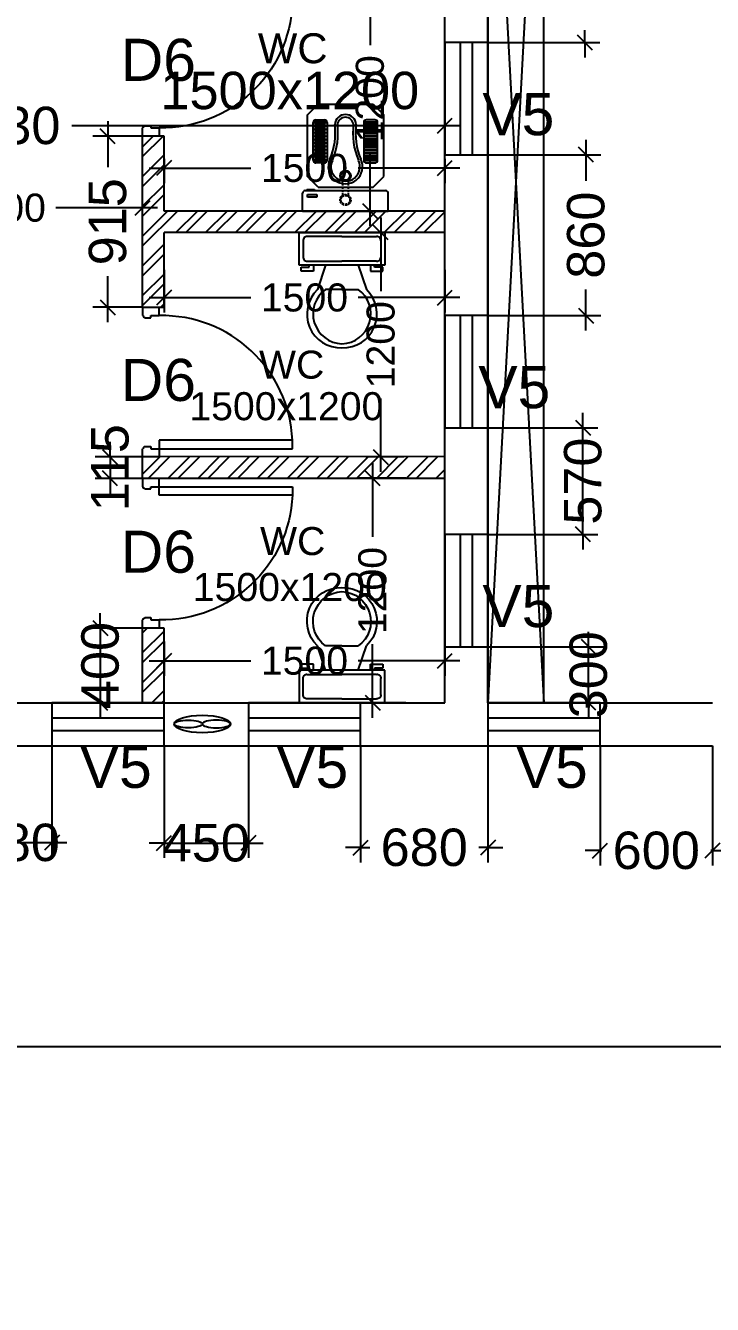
# Model space of a CAD drawing. Extents: x 7620542 to 7843793, y -6476226 to -6093835.
# Drawn here: x 7757019 to 7760689, y -6375462 to -6368625 of the extents above; entities that cross this region are included whole.
import ezdxf
from ezdxf.enums import TextEntityAlignment as Align

# ---------------------------------------------------------------- set-up
doc = ezdxf.new("R2010")
doc.units = 0
doc.header["$LTSCALE"] = 600
doc.header["$MEASUREMENT"] = 0
doc.header["$PDMODE"] = 35
doc.linetypes.add('HIDDEN', pattern=[0.375, 0.25, -0.125])
doc.layers.get('0').update_dxf_attribs({"linetype": 'CONTINUOUS'})
doc.layers.get('Defpoints').update_dxf_attribs({"linetype": 'CONTINUOUS'})
for name, color, linetype in [('DIM-TEXT', 8, 'CONTINUOUS'), ('DOOR', 32, 'CONTINUOUS'), ('Duct', 8, 'CONTINUOUS'), ('Exaust', 8, 'CONTINUOUS'), ('joinery', 7, 'CONTINUOUS'), ('Room Dim', 1, 'CONTINUOUS'), ('T Wall', 8, 'CONTINUOUS'), ('TEXT', 6, 'CONTINUOUS'), ('toi-fix', 46, 'CONTINUOUS'), ('Toi. Wall Hat', 3, 'CONTINUOUS'), ('Walls', 7, 'CONTINUOUS'), ('WIN', 151, 'CONTINUOUS'), ('Working Dim', 5, 'CONTINUOUS')]:
    doc.layers.add(name, color=color, linetype=linetype)
doc.styles.add('ari', font='arial.ttf')
doc.styles.add('ARIAL', font='arial.ttf')
doc.styles.add('RT', font='romant.shx')
doc.dimstyles.new('int. dim', dxfattribs={"dimtxt": 450, "dimasz": 80, "dimexe": 80, "dimexo": 0, "dimgap": 70, "dimtad": 0, "dimdec": 0, "dimzin": 12, "dimdsep": 46, "dimtxsty": 'ari', "dimblk": 'OBLIQUE', "dimcen": 2, "dimdle": 80, "dimclrd": 256, "dimclre": 256, "dimclrt": 6, "dimadec": 0, "dimazin": 0, "dimtfac": 1, "dimtdec": 0, "dimtix": 1, "dimtmove": 2, "dimatfit": 3, "dimfxl": 1, "dimtolj": 1, "dimtzin": 0, "dimlwd": -1, "dimlwe": -1, "dimarcsym": 0})
doc.dimstyles.new('TEXT', dxfattribs={"dimscale": 0, "dimtxt": 600, "dimasz": 300, "dimexe": 300, "dimexo": 30, "dimgap": 50, "dimtad": 0, "dimdec": 0, "dimzin": 0, "dimdsep": 46, "dimtxsty": 'RT', "dimblk": 'OBLIQUE', "dimcen": 0.09, "dimdle": 300, "dimclrd": 256, "dimclre": 256, "dimclrt": 170, "dimadec": 0, "dimazin": 0, "dimtfac": 1, "dimtdec": 0, "dimtofl": 0, "dimtmove": 2, "dimatfit": 3, "dimfxl": 1, "dimfrac": 2, "dimtolj": 1, "dimtzin": 0, "dimlwd": -1, "dimlwe": -1, "dimarcsym": 0})

# ---------------------------------------------------------------- blocks, each defined once
blk = doc.blocks.new('1000')
at = {"layer": 'DOOR'}
for p, q in [((0, -100), (0, 0)), ((0, 0), (49.7, 0)), ((49.7, 0), (49.7, -2.2)), ((63.2, -49.5), (49.7, -49.5)), ((49.7, -49.5), (49.7, -100)), ((63.2, -13.5), (61, -13.5)), ((63.2, -13.5), (63.2, -49.5)), ((836.8, -13.5), (836.8, -49.5)), ((836.8, -13.5), (839, -13.5)), ((836.8, -49.5), (850.3, -49.5)), ((850.3, 0), (850.3, -2.2)), ((900, 0), (850.3, 0)), ((850.3, -49.5), (850.3, -100)), ((900, -100), (900, 0)), ((49.7, -100), (0, -100)), ((49.7, -100), (49.7, -900.6)), ((100.2, -100), (49.7, -100)), ((100.2, -900.6), (100.2, -100)), ((850.3, -100), (900, -100)), ((49.7, -900.6), (100.2, -900.6))]:
    blk.add_line(p, q, dxfattribs=at)
for centre, major_axis, start_param, end_param in [((49.7, -13.5), (-7.95, 7.95), 3.926991, 5.497787), ((850.3, -13.5), (7.95, 7.95), 0.785398, 2.356194)]:
    blk.add_ellipse(centre, major_axis=major_axis, ratio=1, start_param=start_param, end_param=end_param, dxfattribs=at)
at = {"layer": 'DOOR', "color": 145}
blk.add_ellipse((64.3, -115.3), major_axis=(-519.7, 589.8), ratio=1, start_param=2.464943, end_param=4.009476, dxfattribs=at)
blk = doc.blocks.new('A$C70ED7303')
at = {"layer": 'toi-fix', "color": 8}
for p, q in [((0, 0), (229, 0)), ((229, 0), (229, -174.4)), ((-229, 0), (0, 0)), ((-229, -174.4), (-229, 0)), ((-207.2, -43.6), (-207.2, -130.8)), ((0, -21.8), (-185.4, -21.8)), ((0, -21.8), (185.4, -21.8)), ((207.2, -43.6), (207.2, -130.8)), ((229, -174.4), (-229, -174.4)), ((-218.1, -207.2), (-218.1, -185.4)), ((-218.1, -185.4), (-174.4, -185.4)), ((-185.4, -152.6), (0, -152.6)), ((-174.4, -185.4), (-174.4, -174.4)), ((-152.6, -174.4), (-152.6, -207.2)), ((-87.2, -174.4), (-130.8, -305.3)), ((185.4, -152.6), (0, -152.6)), ((87.2, -174.4), (130.8, -305.3)), ((152.6, -174.4), (152.6, -207.2)), ((174.4, -185.4), (174.4, -174.4)), ((218.1, -185.4), (174.4, -185.4)), ((218.1, -207.2), (218.1, -185.4)), ((-152.6, -207.2), (-218.1, -207.2)), ((152.6, -207.2), (218.1, -207.2)), ((0, -305.3), (-87.2, -305.3)), ((0, -305.3), (87.2, -305.3))]:
    blk.add_line(p, q, dxfattribs=at)
for centre, major_axis, start_param, end_param in [((-188.1, -40.9), (13.6, -13.6), 2.214297, 4.068888), ((188.1, -40.9), (13.6, -13.6), 0.643501, 2.498091), ((-188.1, -133.6), (-13.6, -13.6), 5.35589, 7.21048), ((188.1, -133.6), (-13.6, -13.6), 0.643501, 2.498091), ((-6.6, -436.2), (-127.6, -127.6), 4.686239, 7.105146), ((4.7, -435.5), (-112.7, -112.7), 4.541602, 7.039318), ((6.6, -436.2), (55.8, -171.6), -0.351019, 2.067888), ((-4.7, -435.5), (-112.7, -112.7), 0.814663, 3.31238)]:
    blk.add_ellipse(centre, major_axis=major_axis, ratio=1, start_param=start_param, end_param=end_param, dxfattribs=at)
blk = doc.blocks.new('A$C37B60793')
at = {"layer": 'toi-fix', "color": 8}
for p, q in [((0, 303.1), (127, 303.1)), ((0, -306.5), (0, 303.1)), ((146, -287.4), (146, 284.1)), ((171.2, 195), (247.4, 271.2)), ((171.2, -195.4), (171.2, 195)), ((247.4, 271.2), (685.9, 271.2)), ((343.3, 148.1), (343.3, 207.9)), ((358.5, 218.7), (358.5, 139.2)), ((369.5, 218.7), (358.5, 218.7)), ((362.3, 226.9), (630.5, 226.9)), ((369.5, 139.2), (369.5, 218.7)), ((382.7, 218.7), (382.7, 139.2)), ((393.7, 218.7), (382.7, 218.7)), ((393.7, 139.2), (393.7, 218.7)), ((406.9, 218.7), (406.9, 139.2)), ((417.9, 218.7), (406.9, 218.7)), ((417.9, 139.2), (417.9, 218.7)), ((431, 218.7), (431, 139.2)), ((442.1, 218.7), (431, 218.7)), ((442.1, 139.2), (442.1, 218.7)), ((455.2, 218.7), (455.2, 139.2)), ((466.3, 218.7), (455.2, 218.7)), ((466.3, 139.2), (466.3, 218.7)), ((479.4, 218.7), (479.4, 139.2)), ((490.5, 218.7), (479.4, 218.7)), ((490.5, 139.2), (490.5, 218.7)), ((503.6, 218.7), (503.6, 139.2)), ((514.6, 218.7), (503.6, 218.7)), ((514.6, 139.2), (514.6, 218.7)), ((527.8, 218.7), (527.8, 139.2)), ((538.8, 218.7), (527.8, 218.7)), ((538.8, 139.2), (538.8, 218.7)), ((552, 218.7), (552, 139.2)), ((563, 218.7), (552, 218.7)), ((563, 139.2), (563, 218.7)), ((576.2, 218.7), (576.2, 139.2)), ((587.2, 218.7), (576.2, 218.7)), ((587.2, 139.2), (587.2, 218.7)), ((600.4, 218.7), (600.4, 139.2)), ((611.4, 218.7), (600.4, 218.7)), ((611.4, 139.2), (611.4, 218.7)), ((624.5, 218.7), (624.5, 139.2)), ((635.6, 218.7), (624.5, 218.7)), ((635.6, 139.2), (635.6, 218.7)), ((649.5, 207.9), (649.5, 148.1)), ((762.1, 195), (685.9, 271.2)), ((762.1, -195.4), (762.1, 195)), ((358.5, 139.2), (369.5, 139.2)), ((630.5, 129.1), (362.3, 129.1)), ((382.7, 139.2), (393.7, 139.2)), ((406.9, 139.2), (417.9, 139.2)), ((431, 139.2), (442.1, 139.2)), ((455.2, 139.2), (466.3, 139.2)), ((479.4, 139.2), (490.5, 139.2)), ((503.6, 139.2), (514.6, 139.2)), ((527.8, 139.2), (538.8, 139.2)), ((552, 139.2), (563, 139.2)), ((576.2, 139.2), (587.2, 139.2)), ((600.4, 139.2), (611.4, 139.2)), ((624.5, 139.2), (635.6, 139.2)), ((343.3, -151.5), (343.3, -211.2)), ((358.5, -222), (358.5, -142.6)), ((358.5, -142.6), (369.5, -142.6)), ((630.5, -132.4), (362.3, -132.4)), ((369.5, -142.6), (369.5, -222)), ((382.7, -222), (382.7, -142.6)), ((382.7, -142.6), (393.7, -142.6)), ((393.7, -142.6), (393.7, -222)), ((406.9, -222), (406.9, -142.6)), ((406.9, -142.6), (417.9, -142.6)), ((417.9, -142.6), (417.9, -222)), ((431, -222), (431, -142.6)), ((431, -142.6), (442.1, -142.6)), ((442.1, -142.6), (442.1, -222)), ((455.2, -222), (455.2, -142.6)), ((455.2, -142.6), (466.3, -142.6)), ((466.3, -142.6), (466.3, -222)), ((479.4, -222), (479.4, -142.6)), ((479.4, -142.6), (490.5, -142.6)), ((490.5, -142.6), (490.5, -222)), ((503.6, -222), (503.6, -142.6)), ((503.6, -142.6), (514.6, -142.6)), ((514.6, -142.6), (514.6, -222)), ((527.8, -222), (527.8, -142.6)), ((527.8, -142.6), (538.8, -142.6)), ((538.8, -142.6), (538.8, -222)), ((552, -222), (552, -142.6)), ((552, -142.6), (563, -142.6)), ((563, -142.6), (563, -222)), ((576.2, -222), (576.2, -142.6)), ((576.2, -142.6), (587.2, -142.6)), ((587.2, -142.6), (587.2, -222)), ((600.4, -222), (600.4, -142.6)), ((600.4, -142.6), (611.4, -142.6)), ((611.4, -142.6), (611.4, -222)), ((624.5, -222), (624.5, -142.6)), ((624.5, -142.6), (635.6, -142.6)), ((635.6, -142.6), (635.6, -222)), ((649.5, -211.2), (649.5, -151.5)), ((117.8, -205), (100.3, -205)), ((100.3, -205), (100.3, -270.7)), ((100.3, -270.7), (117.8, -270.7)), ((117.8, -270.7), (117.8, -205)), ((153.7, -221.4), (147.5, -221.4)), ((147.5, -221.4), (147.5, -276.8)), ((153.7, -276.8), (153.7, -221.4)), ((171.2, -195.4), (247.4, -271.6)), ((247.4, -271.6), (685.9, -271.6)), ((369.5, -222), (358.5, -222)), ((362.3, -230.3), (630.5, -230.3)), ((393.7, -222), (382.7, -222)), ((417.9, -222), (406.9, -222)), ((442.1, -222), (431, -222)), ((466.3, -222), (455.2, -222)), ((490.5, -222), (479.4, -222)), ((514.6, -222), (503.6, -222)), ((538.8, -222), (527.8, -222)), ((563, -222), (552, -222)), ((587.2, -222), (576.2, -222)), ((611.4, -222), (600.4, -222)), ((635.6, -222), (624.5, -222)), ((685.9, -271.6), (762.1, -195.4)), ((0, -306.5), (127, -306.5)), ((147.5, -276.8), (153.7, -276.8))]:
    blk.add_line(p, q, dxfattribs=at)
at = {"layer": 'toi-fix', "color": 8, "linetype": 'HIDDEN', "ltscale": 0.1}
for p, q in [((219.3, 19), (111.7, 19)), ((219.3, -22.3), (111.7, -22.3))]:
    blk.add_line(p, q, dxfattribs=at)
at = {"layer": 'toi-fix', "color": 8, "extrusion": (0, 0, -1)}
for centre, major_axis, start_param, end_param in [((127, 284.1), (-13.5, -13.5), 2.356194, 3.926991), ((362.3, 207.9), (13.5, -13.5), 2.356194, 3.926991), ((630.5, 207.9), (-13.5, -13.5), 2.356194, 3.926991), ((316.3, -1.7), (0, -122.2), -0.449608, 3.591264), ((316.3, -1.7), (0, -103.2), -0.449671, 3.591202), ((362.3, 148.1), (-13.5, -13.5), -0.785398, 0.785398), ((554, 536.4), (-11.6, -466), -0.160496, 0.3824), ((630.5, 148.1), (-13.5, -13.5), 3.926991, 5.497787), ((251.3, -1.7), (-26.9, -26.9), 0.785398, 7.068583), ((251.3, -1.7), (-22.5, -22.5), 0.785398, 7.068583), ((554, 536.4), (-29.4, -484.3), -0.19615, 0.346746), ((611.1, -1.7), (40.6, -40.6), 4.005105, 6.990469), ((611.1, -1.7), (-54, -54), 2.434309, 5.419673), ((554, -539.7), (29.4, -484.3), 2.794864, 3.33776), ((554, -539.7), (11.6, -466), 2.7592, 3.302095), ((362.3, -151.5), (13.5, -13.5), 2.356194, 3.926991), ((630.5, -151.5), (13.5, -13.5), 3.926991, 5.497787), ((362.3, -211.2), (-13.5, -13.5), -0.785398, 0.785398), ((630.5, -211.2), (13.5, -13.5), 5.497787, 7.068583), ((127, -287.4), (13.5, -13.5), 5.497787, 7.068583)]:
    blk.add_ellipse(centre, major_axis=major_axis, ratio=1, start_param=start_param, end_param=end_param, dxfattribs=at)
at = {"layer": 'toi-fix', "color": 8, "linetype": 'HIDDEN', "ltscale": 0.1, "extrusion": (0, 0, -1)}
for major_axis, start_param, end_param in [((26.9, -26.9), 2.356194490188911, 8.639379797368496), ((22.5, -22.5), 2.356194490188169, 8.639379797367756)]:
    blk.add_ellipse((79.7, -1.7), major_axis=major_axis, ratio=1, start_param=start_param, end_param=end_param, dxfattribs=at)
blk = doc.blocks.new('A$C153C7E87')
at = {"layer": 'Exaust', "color": 10, "extrusion": (0, 0, -1)}
for centre, major_axis, ratio in [((0, 0), (150.2, 0.1), 0.312125), ((-75.1, 0), (75.1, 0), 0.271389)]:
    blk.add_ellipse(centre, major_axis=major_axis, ratio=ratio, start_param=3.141593, end_param=9.424778, dxfattribs=at)
at = {"layer": 'Exaust', "color": 10}
blk.add_ellipse((75.1, 0), major_axis=(75.1, 0), ratio=0.271389, dxfattribs=at)
blk = doc.blocks.new('_Oblique')
at = {"color": 0, "linetype": 'ByBlock', "lineweight": -2}
blk.add_line((-0.5, -0.5), (0.5, 0.5), dxfattribs=at)
blk = doc.blocks.new('*D593')
at = {"layer": 'Defpoints', "color": 0, "transparency": 16777216}
for p in [(7757759, -6369337.2, -0.7), (7759259, -6369337.2, 5.1), (7759259, -6369386.7)]:
    blk.add_point(p, dxfattribs=at)
at = {"layer": 'Working Dim', "transparency": 16777216}
for p, q in [((7757679, -6369386.7), (7758222.4, -6369386.7)), ((7757759, -6369337.2), (7757759, -6369466.7)), ((7759339, -6369386.7), (7758795.7, -6369386.7)), ((7759259, -6369337.2), (7759259, -6369466.7))]:
    blk.add_line(p, q, dxfattribs=at)
at = {"layer": 'Working Dim', "transparency": 16777216, "xscale": 80, "yscale": 80, "zscale": 80, "rotation": 180}
blk.add_blockref('_Oblique', (7757759, -6369386.7), dxfattribs=at)
at = {"layer": 'Working Dim', "transparency": 16777216, "xscale": 80, "yscale": 80, "zscale": 80}
blk.add_blockref('_Oblique', (7759259, -6369386.7), dxfattribs=at)
at = {"layer": 'Working Dim', "color": 6, "transparency": 16777216, "insert": (7758509, -6369386.7), "char_height": 150, "attachment_point": 5, "style": 'ari'}
blk.add_mtext('\\A1;1500', dxfattribs=at)
blk = doc.blocks.new('*D594')
at = {"layer": 'Defpoints', "color": 0, "transparency": 16777216}
for p in [(7758859.2, -6368416.2), (7759046.3, -6368416.2, -0.7), (7759046.3, -6369616.2, -0.7)]:
    blk.add_point(p, dxfattribs=at)
at = {"layer": 'Working Dim', "transparency": 16777216}
for p, q in [((7758859.2, -6368336.2), (7758859.2, -6368729.6)), ((7759046.3, -6368416.2), (7758779.2, -6368416.2)), ((7758859.2, -6369696.2), (7758859.2, -6369302.9)), ((7759046.3, -6369616.2), (7758779.2, -6369616.2))]:
    blk.add_line(p, q, dxfattribs=at)
at = {"layer": 'Working Dim', "transparency": 16777216, "xscale": 80, "yscale": 80, "zscale": 80}
for p, rotation in [((7758859.2, -6368416.2), 90), ((7758859.2, -6369616.2), 270)]:
    blk.add_blockref('_Oblique', p, dxfattribs=dict(at, rotation=rotation))
at = {"layer": 'Working Dim', "color": 6, "transparency": 16777216, "insert": (7758859.2, -6369016.2), "char_height": 150, "attachment_point": 5, "rotation": 90, "style": 'ari'}
blk.add_mtext('\\A1;1200', dxfattribs=at)
blk = doc.blocks.new('*D595')
at = {"layer": 'Defpoints', "color": 0, "transparency": 16777216}
for p in [(7759040.3, -6369731.2, -0.7), (7758916.7, -6370931.2), (7759040.3, -6370931.2, -0.7)]:
    blk.add_point(p, dxfattribs=at)
at = {"layer": 'Working Dim', "transparency": 16777216}
for p, q in [((7758916.7, -6369651.2), (7758916.7, -6370044.6)), ((7759040.3, -6369731.2), (7758836.7, -6369731.2)), ((7758916.7, -6371011.2), (7758916.7, -6370617.9)), ((7759040.3, -6370931.2), (7758836.7, -6370931.2))]:
    blk.add_line(p, q, dxfattribs=at)
at = {"layer": 'Working Dim', "transparency": 16777216, "xscale": 80, "yscale": 80, "zscale": 80}
for p, rotation in [((7758916.7, -6369731.2), 90), ((7758916.7, -6370931.2), 270)]:
    blk.add_blockref('_Oblique', p, dxfattribs=dict(at, rotation=rotation))
at = {"layer": 'Working Dim', "color": 6, "transparency": 16777216, "insert": (7758916.7, -6370331.2), "char_height": 150, "attachment_point": 5, "rotation": 90, "style": 'ari'}
blk.add_mtext('\\A1;1200', dxfattribs=at)
blk = doc.blocks.new('*D596')
at = {"layer": 'Defpoints', "color": 0, "transparency": 16777216}
for p in [(7757759, -6369931.2, -0.7), (7759259, -6369931.2, 5.1), (7759259, -6370079.4)]:
    blk.add_point(p, dxfattribs=at)
at = {"layer": 'Working Dim', "transparency": 16777216}
for p, q in [((7757759, -6369931.2), (7757759, -6370159.4)), ((7759259, -6369931.2), (7759259, -6370159.4)), ((7757679, -6370079.4), (7758222.4, -6370079.4)), ((7759339, -6370079.4), (7758795.7, -6370079.4))]:
    blk.add_line(p, q, dxfattribs=at)
at = {"layer": 'Working Dim', "transparency": 16777216, "xscale": 80, "yscale": 80, "zscale": 80, "rotation": 180}
blk.add_blockref('_Oblique', (7757759, -6370079.4), dxfattribs=at)
at = {"layer": 'Working Dim', "transparency": 16777216, "xscale": 80, "yscale": 80, "zscale": 80}
blk.add_blockref('_Oblique', (7759259, -6370079.4), dxfattribs=at)
at = {"layer": 'Working Dim', "color": 6, "transparency": 16777216, "insert": (7758509, -6370079.4), "char_height": 150, "attachment_point": 5, "style": 'ari'}
blk.add_mtext('\\A1;1500', dxfattribs=at)
blk = doc.blocks.new('*D597')
at = {"layer": 'Defpoints', "color": 0, "transparency": 16777216}
for p in [(7758872.6, -6371045.2), (7759050, -6371045.2, -0.7), (7759050, -6372245.7, 5.1)]:
    blk.add_point(p, dxfattribs=at)
at = {"layer": 'Working Dim', "transparency": 16777216}
for p, q in [((7758872.6, -6370965.2), (7758872.6, -6371358.8)), ((7759050, -6371045.2), (7758792.6, -6371045.2)), ((7758872.6, -6372325.7), (7758872.6, -6371932.1)), ((7759050, -6372245.7), (7758792.6, -6372245.7))]:
    blk.add_line(p, q, dxfattribs=at)
at = {"layer": 'Working Dim', "transparency": 16777216, "xscale": 80, "yscale": 80, "zscale": 80}
for p, rotation in [((7758872.6, -6371045.2), 90), ((7758872.6, -6372245.7), 270)]:
    blk.add_blockref('_Oblique', p, dxfattribs=dict(at, rotation=rotation))
at = {"layer": 'Working Dim', "color": 6, "transparency": 16777216, "insert": (7758872.6, -6371645.5), "char_height": 150, "attachment_point": 5, "rotation": 90, "style": 'ari'}
blk.add_mtext('\\A1;1200', dxfattribs=at)
blk = doc.blocks.new('*D598')
at = {"layer": 'Defpoints', "color": 0, "transparency": 16777216}
for p in [(7757759, -6371917.4, -0.7), (7759259, -6371945.6, 2.8), (7759259, -6372021.3)]:
    blk.add_point(p, dxfattribs=at)
at = {"layer": 'Working Dim', "transparency": 16777216}
for p, q in [((7757759, -6371917.4), (7757759, -6372101.3)), ((7759259, -6371945.6), (7759259, -6372101.3)), ((7757679, -6372021.3), (7758222.4, -6372021.3)), ((7759339, -6372021.3), (7758795.7, -6372021.3))]:
    blk.add_line(p, q, dxfattribs=at)
at = {"layer": 'Working Dim', "transparency": 16777216, "xscale": 80, "yscale": 80, "zscale": 80, "rotation": 180}
blk.add_blockref('_Oblique', (7757759, -6372021.3), dxfattribs=at)
at = {"layer": 'Working Dim', "transparency": 16777216, "xscale": 80, "yscale": 80, "zscale": 80}
blk.add_blockref('_Oblique', (7759259, -6372021.3), dxfattribs=at)
at = {"layer": 'Working Dim', "color": 6, "transparency": 16777216, "insert": (7758509, -6372021.3), "char_height": 150, "attachment_point": 5, "style": 'ari'}
blk.add_mtext('\\A1;1500', dxfattribs=at)
blk = doc.blocks.new('*D607')
at = {"layer": 'Defpoints', "color": 0, "transparency": 16777216}
for p in [(7757644, -6369599.2), (7756143.9, -6369673.7, -0.7), (7757644, -6369673.7, -0.7)]:
    blk.add_point(p, dxfattribs=at)
at = {"layer": 'Working Dim', "transparency": 16777216}
for p, q in [((7756143.9, -6369673.7), (7756143.9, -6369519.2)), ((7757644, -6369673.7), (7757644, -6369519.2)), ((7756063.9, -6369599.2), (7756607.3, -6369599.2)), ((7757724, -6369599.2), (7757180.6, -6369599.2))]:
    blk.add_line(p, q, dxfattribs=at)
at = {"layer": 'Working Dim', "transparency": 16777216, "xscale": 80, "yscale": 80, "zscale": 80, "rotation": 180}
blk.add_blockref('_Oblique', (7756143.9, -6369599.2), dxfattribs=at)
at = {"layer": 'Working Dim', "transparency": 16777216, "xscale": 80, "yscale": 80, "zscale": 80}
blk.add_blockref('_Oblique', (7757644, -6369599.2), dxfattribs=at)
at = {"layer": 'Working Dim', "color": 6, "transparency": 16777216, "insert": (7756893.9, -6369599.2), "char_height": 150, "attachment_point": 5, "style": 'ari'}
blk.add_mtext('\\A1;1500', dxfattribs=at)
blk = doc.blocks.new('*D608')
at = {"layer": 'Defpoints', "color": 0, "transparency": 16777216}
for p in [(7759259, -6369160), (7754528.9, -6369355.4, 5.1), (7759259, -6369524.2, 5.1)]:
    blk.add_point(p, dxfattribs=at)
at = {"layer": 'Working Dim', "transparency": 16777216}
for p, q in [((7754528.9, -6369355.4), (7754528.9, -6369080)), ((7759259, -6369524.2), (7759259, -6369080)), ((7754448.9, -6369160), (7756521.6, -6369160)), ((7759339, -6369160), (7757266.3, -6369160))]:
    blk.add_line(p, q, dxfattribs=at)
at = {"layer": 'Working Dim', "transparency": 16777216, "xscale": 80, "yscale": 80, "zscale": 80, "rotation": 180}
blk.add_blockref('_Oblique', (7754528.9, -6369160), dxfattribs=at)
at = {"layer": 'Working Dim', "transparency": 16777216, "xscale": 80, "yscale": 80, "zscale": 80}
blk.add_blockref('_Oblique', (7759259, -6369160), dxfattribs=at)
at = {"layer": 'Working Dim', "color": 6, "transparency": 16777216, "insert": (7756893.9, -6369160), "char_height": 200, "attachment_point": 5, "style": 'ari'}
blk.add_mtext('\\A1;4730', dxfattribs=at)
blk = doc.blocks.new('*D340')
at = {"layer": 'Defpoints', "color": 0, "transparency": 16777216}
for p in [(7757644, -6369216.2, -0.7), (7757457.5, -6370131.2), (7757644, -6370131.2, -0.7)]:
    blk.add_point(p, dxfattribs=at)
at = {"layer": 'Working Dim', "transparency": 16777216}
for p, q in [((7757457.5, -6369136.2), (7757457.5, -6369382)), ((7757644, -6369216.2), (7757377.5, -6369216.2)), ((7757457.5, -6370211.2), (7757457.5, -6369965.4)), ((7757644, -6370131.2), (7757377.5, -6370131.2))]:
    blk.add_line(p, q, dxfattribs=at)
at = {"layer": 'Working Dim', "transparency": 16777216, "xscale": 80, "yscale": 80, "zscale": 80}
for p, rotation in [((7757457.5, -6369216.2), 90), ((7757457.5, -6370131.2), 270)]:
    blk.add_blockref('_Oblique', p, dxfattribs=dict(at, rotation=rotation))
at = {"layer": 'Working Dim', "color": 6, "transparency": 16777216, "insert": (7757457.5, -6369673.7), "char_height": 200, "attachment_point": 5, "rotation": 90, "style": 'ari'}
blk.add_mtext('\\A1;915', dxfattribs=at)
blk = doc.blocks.new('*D341')
at = {"layer": 'Defpoints', "color": 0, "transparency": 16777216}
for p in [(7757644, -6370931.2, -0.7), (7757470.4, -6371046.2), (7757644, -6371046.2, -0.7)]:
    blk.add_point(p, dxfattribs=at)
at = {"layer": 'Working Dim', "transparency": 16777216}
for p, q in [((7757470.4, -6370931.2), (7757470.4, -6370851.2)), ((7757644, -6370931.2), (7757390.4, -6370931.2)), ((7757470.4, -6370931.2), (7757470.4, -6371046.2)), ((7757644, -6371046.2), (7757390.4, -6371046.2)), ((7757470.4, -6371046.2), (7757470.4, -6371126.2))]:
    blk.add_line(p, q, dxfattribs=at)
at = {"layer": 'Working Dim', "transparency": 16777216, "xscale": 80, "yscale": 80, "zscale": 80}
for p, rotation in [((7757470.4, -6370931.2), 270), ((7757470.4, -6371046.2), 90)]:
    blk.add_blockref('_Oblique', p, dxfattribs=dict(at, rotation=rotation))
at = {"layer": 'Working Dim', "color": 6, "transparency": 16777216, "insert": (7757470.4, -6370988.7), "char_height": 200, "attachment_point": 5, "rotation": 90, "style": 'ari'}
blk.add_mtext('\\A1;115', dxfattribs=at)
blk = doc.blocks.new('*D342')
at = {"layer": 'Defpoints', "color": 0, "transparency": 16777216}
for p in [(7757644, -6371846.2, -0.7), (7757417.5, -6372246.2), (7757644, -6372246.2, -0.7)]:
    blk.add_point(p, dxfattribs=at)
at = {"layer": 'Working Dim', "transparency": 16777216}
for p, q in [((7757417.5, -6371846.2), (7757417.5, -6371766.2)), ((7757644, -6371846.2), (7757337.5, -6371846.2)), ((7757417.5, -6371846.2), (7757417.5, -6372246.2)), ((7757644, -6372246.2), (7757337.5, -6372246.2)), ((7757417.5, -6372246.2), (7757417.5, -6372326.2))]:
    blk.add_line(p, q, dxfattribs=at)
at = {"layer": 'Working Dim', "transparency": 16777216, "xscale": 80, "yscale": 80, "zscale": 80}
for p, rotation in [((7757417.5, -6371846.2), 270), ((7757417.5, -6372246.2), 90)]:
    blk.add_blockref('_Oblique', p, dxfattribs=dict(at, rotation=rotation))
at = {"layer": 'Working Dim', "color": 6, "transparency": 16777216, "insert": (7757417.5, -6372046.2), "char_height": 200, "attachment_point": 5, "rotation": 90, "style": 'ari'}
blk.add_mtext('\\A1;400', dxfattribs=at)
blk = doc.blocks.new('*D838')
at = {"layer": 'Defpoints', "color": 0, "linetype": 'Continuous', "transparency": 16777216}
for p in [(7720378.9, -6376355), (7720378.9, -6378024.7, -0.3), (7761439.2, -6378104.6, -22.7)]:
    blk.add_point(p, dxfattribs=at)
at = {"layer": 'DIM-TEXT', "transparency": 16777216}
for p, q in [((7720378.9, -6378024.7), (7720378.9, -6376055)), ((7761439.2, -6378104.6), (7761439.2, -6376055)), ((7720078.9, -6376355), (7731289.9, -6376355)), ((7761739.2, -6376355), (7750528.2, -6376355))]:
    blk.add_line(p, q, dxfattribs=at)
at = {"layer": 'DIM-TEXT', "linetype": 'Continuous', "transparency": 16777216, "xscale": 300, "yscale": 300, "zscale": 300, "rotation": 180}
blk.add_blockref('_Oblique', (7720378.9, -6376355), dxfattribs=at)
at = {"layer": 'DIM-TEXT', "linetype": 'Continuous', "transparency": 16777216, "xscale": 300, "yscale": 300, "zscale": 300}
blk.add_blockref('_Oblique', (7761439.2, -6376355), dxfattribs=at)
at = {"layer": 'DIM-TEXT', "color": 170, "linetype": 'Continuous', "transparency": 16777216, "insert": (7740909, -6376355), "char_height": 750, "attachment_point": 5, "style": 'ari'}
blk.add_mtext('\\A1;{\\H1.067x;GENERAL MEDICINE DEPT. ROOMS}', dxfattribs=at)
blk = doc.blocks.new('*D839')
at = {"layer": 'Defpoints', "color": 0, "linetype": 'Continuous', "transparency": 16777216}
for p in [(7761439.1, -6372995.7), (7720378.7, -6373225.8, -0.3), (7720378.7, -6374085.5)]:
    blk.add_point(p, dxfattribs=at)
at = {"layer": 'DIM-TEXT', "transparency": 16777216}
for p, q in [((7761439.1, -6372995.7), (7761439.1, -6374385.5)), ((7720378.7, -6373225.8), (7720378.7, -6374385.5)), ((7720078.7, -6374085.5), (7736023.6, -6374085.5)), ((7761739.1, -6374085.5), (7745794.3, -6374085.5))]:
    blk.add_line(p, q, dxfattribs=at)
at = {"layer": 'DIM-TEXT', "linetype": 'Continuous', "transparency": 16777216, "xscale": 300, "yscale": 300, "zscale": 300, "rotation": 180}
blk.add_blockref('_Oblique', (7720378.7, -6374085.5), dxfattribs=at)
at = {"layer": 'DIM-TEXT', "linetype": 'Continuous', "transparency": 16777216, "xscale": 300, "yscale": 300, "zscale": 300}
blk.add_blockref('_Oblique', (7761439.1, -6374085.5), dxfattribs=at)
at = {"layer": 'DIM-TEXT', "color": 170, "linetype": 'Continuous', "transparency": 16777216, "insert": (7740908.9, -6374085.5), "char_height": 750, "attachment_point": 5, "style": 'ari'}
blk.add_mtext('\\A1;{\\H1.067x; I.C.C.U - (20 Beds)}', dxfattribs=at)
blk = doc.blocks.new('*D1720')
at = {"layer": 'Defpoints', "color": 0, "transparency": 16777216}
for p in [(7756778.9, -6372475.6), (7757159, -6372475.6), (7757159, -6372993.4)]:
    blk.add_point(p, dxfattribs=at)
at = {"layer": 'Working Dim', "transparency": 16777216}
for p, q in [((7756778.9, -6372475.6), (7756778.9, -6373073.4)), ((7757159, -6372475.6), (7757159, -6373073.4)), ((7756778.9, -6372993.4), (7756698.9, -6372993.4)), ((7756778.9, -6372993.4), (7757159, -6372993.4)), ((7757159, -6372993.4), (7757239, -6372993.4))]:
    blk.add_line(p, q, dxfattribs=at)
at = {"layer": 'Working Dim', "transparency": 16777216, "xscale": 80, "yscale": 80, "zscale": 80}
blk.add_blockref('_Oblique', (7756778.9, -6372993.4), dxfattribs=at)
at = {"layer": 'Working Dim', "transparency": 16777216, "xscale": 80, "yscale": 80, "zscale": 80, "rotation": 180}
blk.add_blockref('_Oblique', (7757159, -6372993.4), dxfattribs=at)
at = {"layer": 'Working Dim', "color": 6, "transparency": 16777216, "insert": (7756968.9, -6372993.4), "char_height": 200, "attachment_point": 5, "style": 'ari'}
blk.add_mtext('\\A1;380', dxfattribs=at)
blk = doc.blocks.new('*D1721')
at = {"layer": 'Defpoints', "color": 0, "transparency": 16777216}
for p in [(7757759, -6372475.7), (7758209, -6372475.7), (7758209, -6372995.5)]:
    blk.add_point(p, dxfattribs=at)
at = {"layer": 'Working Dim', "transparency": 16777216}
for p, q in [((7757759, -6372475.7), (7757759, -6373075.5)), ((7758209, -6372475.7), (7758209, -6373075.5)), ((7757759, -6372995.5), (7757679, -6372995.5)), ((7757759, -6372995.5), (7758209, -6372995.5)), ((7758209, -6372995.5), (7758289, -6372995.5))]:
    blk.add_line(p, q, dxfattribs=at)
at = {"layer": 'Working Dim', "transparency": 16777216, "xscale": 80, "yscale": 80, "zscale": 80}
blk.add_blockref('_Oblique', (7757759, -6372995.5), dxfattribs=at)
at = {"layer": 'Working Dim', "transparency": 16777216, "xscale": 80, "yscale": 80, "zscale": 80, "rotation": 180}
blk.add_blockref('_Oblique', (7758209, -6372995.5), dxfattribs=at)
at = {"layer": 'Working Dim', "color": 6, "transparency": 16777216, "insert": (7757984, -6372995.5), "char_height": 200, "attachment_point": 5, "style": 'ari'}
blk.add_mtext('\\A1;450', dxfattribs=at)
blk = doc.blocks.new('*D1722')
at = {"layer": 'Defpoints', "color": 0, "transparency": 16777216}
for p in [(7758809, -6372475.6), (7759489, -6372475.6), (7759489, -6373019.6)]:
    blk.add_point(p, dxfattribs=at)
at = {"layer": 'Working Dim', "transparency": 16777216}
for p, q in [((7758809, -6372475.6), (7758809, -6373099.6)), ((7759489, -6372475.6), (7759489, -6373099.6)), ((7758809, -6373019.6), (7758729, -6373019.6)), ((7758809, -6373019.6), (7758857.9, -6373019.6)), ((7759489, -6373019.6), (7759440.2, -6373019.6)), ((7759489, -6373019.6), (7759569, -6373019.6))]:
    blk.add_line(p, q, dxfattribs=at)
at = {"layer": 'Working Dim', "transparency": 16777216, "xscale": 80, "yscale": 80, "zscale": 80}
blk.add_blockref('_Oblique', (7758809, -6373019.6), dxfattribs=at)
at = {"layer": 'Working Dim', "transparency": 16777216, "xscale": 80, "yscale": 80, "zscale": 80, "rotation": 180}
blk.add_blockref('_Oblique', (7759489, -6373019.6), dxfattribs=at)
at = {"layer": 'Working Dim', "color": 6, "transparency": 16777216, "insert": (7759149, -6373019.6), "char_height": 200, "attachment_point": 5, "style": 'ari'}
blk.add_mtext('\\A1;680', dxfattribs=at)
blk = doc.blocks.new('*D1723')
at = {"layer": 'Defpoints', "color": 0, "transparency": 16777216}
for p in [(7760089, -6372475.6), (7760689.1, -6372475.6, 1), (7760689.1, -6373035.8)]:
    blk.add_point(p, dxfattribs=at)
at = {"layer": 'Working Dim', "transparency": 16777216}
for p, q in [((7760089, -6372475.6), (7760089, -6373115.8)), ((7760689.1, -6372475.6), (7760689.1, -6373115.8)), ((7760089, -6373035.8), (7760009, -6373035.8)), ((7760089, -6373035.8), (7760097.9, -6373035.8)), ((7760689.1, -6373035.8), (7760680.2, -6373035.8)), ((7760689.1, -6373035.8), (7760769.1, -6373035.8))]:
    blk.add_line(p, q, dxfattribs=at)
at = {"layer": 'Working Dim', "transparency": 16777216, "xscale": 80, "yscale": 80, "zscale": 80}
blk.add_blockref('_Oblique', (7760089, -6373035.8), dxfattribs=at)
at = {"layer": 'Working Dim', "transparency": 16777216, "xscale": 80, "yscale": 80, "zscale": 80, "rotation": 180}
blk.add_blockref('_Oblique', (7760689.1, -6373035.8), dxfattribs=at)
at = {"layer": 'Working Dim', "color": 6, "transparency": 16777216, "insert": (7760389.1, -6373035.8), "char_height": 200, "attachment_point": 5, "style": 'ari'}
blk.add_mtext('\\A1;600', dxfattribs=at)
blk = doc.blocks.new('*D1724')
at = {"layer": 'Defpoints', "color": 0, "transparency": 16777216}
for p in [(7759489, -6371945.6), (7760026.8, -6371945.6), (7759489, -6372245.7, -9)]:
    blk.add_point(p, dxfattribs=at)
at = {"layer": 'Working Dim', "transparency": 16777216}
for p, q in [((7760026.8, -6371945.6), (7760026.8, -6371865.6)), ((7759489, -6371945.6), (7760106.8, -6371945.6)), ((7760026.8, -6372245.7), (7760026.8, -6371945.6)), ((7759489, -6372245.7), (7760106.8, -6372245.7)), ((7760026.8, -6372245.7), (7760026.8, -6372325.7))]:
    blk.add_line(p, q, dxfattribs=at)
at = {"layer": 'Working Dim', "transparency": 16777216, "xscale": 80, "yscale": 80, "zscale": 80}
for p, rotation in [((7760026.8, -6371945.6), 270), ((7760026.8, -6372245.7), 90)]:
    blk.add_blockref('_Oblique', p, dxfattribs=dict(at, rotation=rotation))
at = {"layer": 'Working Dim', "color": 6, "transparency": 16777216, "insert": (7760026.8, -6372095.7), "char_height": 200, "attachment_point": 5, "rotation": 90, "style": 'ari'}
blk.add_mtext('\\A1;300', dxfattribs=at)
blk = doc.blocks.new('*D1725')
at = {"layer": 'Defpoints', "color": 0, "transparency": 16777216}
for p in [(7759489, -6370775.2), (7759997.1, -6370775.2), (7759489, -6371345.6)]:
    blk.add_point(p, dxfattribs=at)
at = {"layer": 'Working Dim', "transparency": 16777216}
for p, q in [((7759997.1, -6370775.2), (7759997.1, -6370695.2)), ((7759489, -6370775.2), (7760077.1, -6370775.2)), ((7759997.1, -6371345.6), (7759997.1, -6370775.2)), ((7759489, -6371345.6), (7760077.1, -6371345.6)), ((7759997.1, -6371345.6), (7759997.1, -6371425.6))]:
    blk.add_line(p, q, dxfattribs=at)
at = {"layer": 'Working Dim', "transparency": 16777216, "xscale": 80, "yscale": 80, "zscale": 80}
for p, rotation in [((7759997.1, -6370775.2), 270), ((7759997.1, -6371345.6), 90)]:
    blk.add_blockref('_Oblique', p, dxfattribs=dict(at, rotation=rotation))
at = {"layer": 'Working Dim', "color": 6, "transparency": 16777216, "insert": (7759997.1, -6371060.4), "char_height": 200, "attachment_point": 5, "rotation": 90, "style": 'ari'}
blk.add_mtext('\\A1;570', dxfattribs=at)
blk = doc.blocks.new('*D1726')
at = {"layer": 'Defpoints', "color": 0, "transparency": 16777216}
for p in [(7759489, -6369315.6), (7760013.3, -6369315.6), (7759489, -6370175.2)]:
    blk.add_point(p, dxfattribs=at)
at = {"layer": 'Working Dim', "transparency": 16777216}
for p, q in [((7760013.3, -6369235.6), (7760013.3, -6369454.7)), ((7759489, -6369315.6), (7760093.3, -6369315.6)), ((7760013.3, -6370255.2), (7760013.3, -6370036.1)), ((7759489, -6370175.2), (7760093.3, -6370175.2))]:
    blk.add_line(p, q, dxfattribs=at)
at = {"layer": 'Working Dim', "transparency": 16777216, "xscale": 80, "yscale": 80, "zscale": 80}
for p, rotation in [((7760013.3, -6369315.6), 90), ((7760013.3, -6370175.2), 270)]:
    blk.add_blockref('_Oblique', p, dxfattribs=dict(at, rotation=rotation))
at = {"layer": 'Working Dim', "color": 6, "transparency": 16777216, "insert": (7760013.3, -6369745.4), "char_height": 200, "attachment_point": 5, "rotation": 90, "style": 'ari'}
blk.add_mtext('\\A1;860', dxfattribs=at)
blk = doc.blocks.new('*D1727')
at = {"layer": 'Defpoints', "color": 0, "transparency": 16777216}
for p in [(7759489, -6368000.6), (7760007.9, -6368000.6), (7759489, -6368715.6)]:
    blk.add_point(p, dxfattribs=at)
at = {"layer": 'Working Dim', "transparency": 16777216}
for p, q in [((7760007.9, -6368000.6), (7760007.9, -6367920.6)), ((7759489, -6368000.6), (7760087.9, -6368000.6)), ((7760007.9, -6368000.6), (7760007.9, -6368067.3)), ((7760007.9, -6368715.6), (7760007.9, -6368649)), ((7759489, -6368715.6), (7760087.9, -6368715.6)), ((7760007.9, -6368715.6), (7760007.9, -6368795.6))]:
    blk.add_line(p, q, dxfattribs=at)
at = {"layer": 'Working Dim', "transparency": 16777216, "xscale": 80, "yscale": 80, "zscale": 80}
for p, rotation in [((7760007.9, -6368000.6), 270), ((7760007.9, -6368715.6), 90)]:
    blk.add_blockref('_Oblique', p, dxfattribs=dict(at, rotation=rotation))
at = {"layer": 'Working Dim', "color": 6, "transparency": 16777216, "insert": (7760007.9, -6368358.1), "char_height": 200, "attachment_point": 5, "rotation": 90, "style": 'ari'}
blk.add_mtext('\\A1;715', dxfattribs=at)

msp = doc.modelspace()

# ---------------------------------------------------------------- hatches: boundary and pattern name
at = {"layer": 'Toi. Wall Hat'}
h = msp.add_hatch(dxfattribs=at)
h.set_pattern_fill('ANSI32', color=10, scale=300, style=0)
h.set_pattern_definition([(45, (832124.71, 8e-06), (-79.5495129, 79.5495129), []), (45, (832177.74, 8e-06), (-79.5495129, 79.5495129), [])])
h.paths.add_polyline_path([(7757759.016, -6367100.694), (7757644.016, -6367100.694), (7757644.016, -6367501.224), (7757759.016, -6367501.224)])
h.paths.add_polyline_path([(7756143.883, -6367100.694), (7756028.883, -6367100.694), (7756028.883, -6367501.224), (7756143.883, -6367501.224)])
h.paths.add_polyline_path([(7756143.883, -6368301.224), (7754528.883, -6368301.224), (7754528.883, -6368416.224), (7756143.883, -6368416.224)])
h.paths.add_polyline_path([(7759259.016, -6368301.224), (7757644.016, -6368301.224), (7757644.016, -6368416.224), (7759259.016, -6368416.224)])
h.paths.add_polyline_path([(7759259.016, -6369616.224), (7757759.016, -6369616.224), (7757759.016, -6369216.224), (7757644.016, -6369216.224), (7757644.016, -6370131.224), (7757759.016, -6370131.224), (7757759.016, -6369731.224), (7759259.016, -6369731.224)])
h.paths.add_polyline_path([(7756143.883, -6369216.224), (7756028.883, -6369216.224), (7756028.883, -6369616.224), (7754528.883, -6369616.224), (7754528.883, -6369731.224), (7756028.883, -6369731.224), (7756028.883, -6370131.224), (7756143.883, -6370131.224)])
h.paths.add_polyline_path([(7756143.883, -6370931.224), (7754528.883, -6370931.224), (7754528.883, -6371046.224), (7756143.883, -6371046.224)])
h.paths.add_polyline_path([(7756143.883, -6371846.224), (7756028.883, -6371846.224), (7756028.883, -6372245.694), (7756143.883, -6372245.694)])
h.paths.add_polyline_path([(7757759.016, -6371846.224), (7757644.016, -6371846.224), (7757644.016, -6372245.694), (7757759.016, -6372245.694)])
h.paths.add_polyline_path([(7759259.016, -6370931.224), (7757644.016, -6370931.224), (7757644.016, -6371046.224), (7759259.016, -6371046.224)])

# ---------------------------------------------------------------- linework, layer by layer
at = {"layer": 'Duct', "color": 8, "linetype": 'HIDDEN', "ltscale": 600}
for p, q in [((7759488.93, -6366685.628, -23.783), (7759788.93, -6372245.694, -14.83)), ((7759490.168, -6372245.694, -14.83), (7759788.93, -6366685.628, -23.783))]:
    msp.add_line(p, q, dxfattribs=at)
at = {"layer": 'Duct', "color": 7, "linetype": 'HIDDEN', "ltscale": 600, "elevation": -23.791}
msp.add_lwpolyline([(7759489.016, -6372245.694), (7759789.016, -6372245.694), (7759789.016, -6366685.628), (7759489.016, -6366685.628)], close=True, dxfattribs=at)
at = {"layer": 'T Wall', "color": 6, "linetype": 'Continuous'}
for p, q in [((7757644.016, -6370131.224, -14.83), (7757644.016, -6369216.224, -14.83)), ((7757759.016, -6369216.224, -14.83), (7757644.016, -6369216.224, -14.83)), ((7757759.016, -6369616.224, -14.83), (7757759.016, -6369216.224, -14.83)), ((7759259.016, -6369616.224, -14.83), (7757759.016, -6369616.224, -14.83)), ((7757759.016, -6370131.224, -14.83), (7757759.016, -6369731.224, -14.83)), ((7759259.016, -6369731.224, -14.83), (7757759.016, -6369731.224, -14.83)), ((7757759.016, -6370131.224, -14.83), (7757644.016, -6370131.224, -14.83)), ((7759259.016, -6370928.224, -14.83), (7757644.016, -6370931.224, -14.83)), ((7757644.016, -6371046.224, -14.83), (7757644.016, -6370931.224, -14.83)), ((7759259.016, -6371046.224, -14.83), (7757644.016, -6371046.224, -14.83)), ((7757644.016, -6372246.224, -14.83), (7757644.016, -6371846.224, -14.83)), ((7757759.016, -6371846.224, -14.83), (7757644.016, -6371846.224, -14.83)), ((7757759.016, -6372246.224, -14.83), (7757759.016, -6371846.224, -14.83))]:
    msp.add_line(p, q, dxfattribs=at)
at = {"layer": 'Walls', "linetype": 'Continuous'}
for p, q in [((7759489.016, -6372245.694, -14.83), (7759489.016, -6365045.651, -14.83)), ((7759259.016, -6372245.694, -14.83), (7759259.016, -6367100.694, -14.83)), ((7754898.876, -6372245.694, -14.83), (7759259.016, -6372245.694, -14.83)), ((7759489.016, -6372245.694, -14.83), (7760689.016, -6372245.694, -14.83)), ((7754898.876, -6372475.694, -14.83), (7760689.016, -6372475.694, -14.83))]:
    msp.add_line(p, q, dxfattribs=at)
at = {"layer": 'WIN', "linetype": 'Continuous', "elevation": -14.83}
for points in [[(7759489.016, -6369315.625), (7759489.016, -6368715.625), (7759259.016, -6368715.625), (7759259.016, -6369315.625)], [(7759407.675, -6369315.625), (7759407.675, -6368715.625), (7759340.357, -6368715.625), (7759340.357, -6369315.625)], [(7759489.016, -6370775.196), (7759489.016, -6370175.196), (7759259.016, -6370175.196), (7759259.016, -6370775.196)], [(7759407.675, -6370775.196), (7759407.675, -6370175.196), (7759340.357, -6370175.196), (7759340.357, -6370775.196)], [(7759489.016, -6371945.625), (7759489.016, -6371345.625), (7759259.016, -6371345.625), (7759259.016, -6371945.625)], [(7759407.675, -6371945.625), (7759407.675, -6371345.625), (7759340.357, -6371345.625), (7759340.357, -6371945.625)], [(7757159.017, -6372475.625), (7757759.017, -6372475.625), (7757759.017, -6372245.625), (7757159.017, -6372245.625)], [(7758209.017, -6372475.625), (7758809.017, -6372475.625), (7758809.017, -6372245.625), (7758209.017, -6372245.625)], [(7759489.016, -6372475.625), (7760089.016, -6372475.625), (7760089.016, -6372245.625), (7759489.016, -6372245.625)], [(7757159.017, -6372394.284), (7757759.017, -6372394.284), (7757759.017, -6372326.966), (7757159.017, -6372326.966)], [(7758209.017, -6372394.284), (7758809.017, -6372394.284), (7758809.017, -6372326.966), (7758209.017, -6372326.966)], [(7759489.016, -6372394.284), (7760089.016, -6372394.284), (7760089.016, -6372326.966), (7759489.016, -6372326.966)]]:
    msp.add_lwpolyline(points, close=True, dxfattribs=at)

# ---------------------------------------------------------------- block references
at = {"layer": 'DOOR', "linetype": 'Continuous'}
for p, xscale, yscale, zscale, rotation in [((7757644.016, -6368416.224, -14.83), -0.8888888880610689, 0.8888888927176595, 0.8888888919152134, 89.99998715337463), ((7757644.125, -6370931.224, -14.83), 0.8888888880610689, 0.8888888880610689, 0.8888888880610689, 90.00001284662535), ((7757644.016, -6371046.224, -14.83), -0.8888888880610689, 0.8888888927176595, 0.8888888919152134, 89.99998715337463)]:
    msp.add_blockref('1000', p, dxfattribs=dict(at, xscale=xscale, yscale=yscale, zscale=zscale, rotation=rotation))
at = {"layer": 'Exaust', "linetype": 'Continuous', "xscale": -1, "rotation": 180}
msp.add_blockref('A$C153C7E87', (7757963, -6372358.828, -14.83), dxfattribs=at)
at = {"layer": 'toi-fix', "color": 7, "xscale": -0.7511875331401825, "yscale": 0.7511875331401825, "zscale": 0.7511875321634243, "rotation": 270}
msp.add_blockref('A$C37B60793', (7758729.051, -6369616.755, -14.83), dxfattribs=at)
at = {"layer": 'toi-fix', "linetype": 'Continuous'}
msp.add_blockref('A$C70ED7303', (7758709.318, -6369731.224, -14.83), dxfattribs=at)
at = {"layer": 'toi-fix', "linetype": 'Continuous', "xscale": -1, "rotation": 180}
msp.add_blockref('A$C70ED7303', (7758709.318, -6372246.224, -14.83), dxfattribs=at)

# ---------------------------------------------------------------- texts
at = {"layer": 'joinery', "style": 'ari'}
for s, p in [('D6', (7757728.11, -6368920.362, -14.83)), ('V5', (7759652.291, -6369210.984, -14.83)), ('D6', (7757728.11, -6370631.808, -14.83)), ('V5', (7759630.485, -6370670.555, -14.83)), ('D6', (7757728.11, -6371550.362, -14.83)), ('V5', (7759652.291, -6371840.984, -14.83)), ('V5', (7757500.637, -6372700.62, -14.83)), ('V5', (7758550.637, -6372700.62, -14.83)), ('V5', (7759830.636, -6372700.62, -14.83))]:
    msp.add_text(s, height=225, dxfattribs=at).set_placement(p, align=Align.CENTER)
at = {"layer": 'Room Dim', "style": 'ARIAL'}
for height, p in [(200, (7758430.398, -6369071.704, -14.83)), (150, (7758412.048, -6370734.861, -14.83)), (150, (7758430.398, -6371701.704, -14.83))]:
    msp.add_text('1500x1200', height=height, dxfattribs=at).set_placement(p, align=Align.CENTER)
at = {"layer": 'TEXT', "color": 7, "style": 'ARIAL'}
for height, p in [(160, (7758446.108, -6368825.979, -14.83)), (150, (7758440.375, -6370512.577, -14.83)), (150, (7758446.108, -6371455.979, -14.83))]:
    msp.add_text('WC', height=height, dxfattribs=at).set_placement(p, align=Align.CENTER)

# ---------------------------------------------------------------- dimensions: what is measured, and where the dimension line sits
at = {"layer": 'DIM-TEXT', "linetype": 'Continuous'}
for base, p1, p2, text, picture, middle in [((7720378.7, -6374085.503, -13.799), (7761439.112, -6372995.657, -13.799), (7720378.7, -6373225.776, -14.148), '{\\H1.067x; I.C.C.U - (20 Beds)}', '*D839', (7740908.906, -6374085.503, -13.799)), ((7720378.879, -6376354.99, 7.822), (7761439.189, -6378104.642, -14.83), (7720378.879, -6378024.694, 7.474), '{\\H1.067x;GENERAL MEDICINE DEPT. ROOMS}', '*D838', (7740909.034, -6376354.99, 7.822))]:
    dim = msp.add_linear_dim(base=base, p1=p1, p2=p2, angle=180, text=text, dimstyle='TEXT', override={"dimscale": 1, "dimtxt": 750, "dimexo": 0, "dimtxsty": 'ari'}, dxfattribs=at)
    dim.commit()
    dim.dimension.update_dxf_attribs({"geometry": picture, "text_midpoint": middle})
at = {"layer": 'Working Dim'}
for base, p1, p2, override, picture, middle in [((7760007.867, -6368000.625, -14.83), (7759489.016, -6368715.625, -14.83), (7759489.016, -6368000.625, -14.83), {"dimtxt": 200, "dimarcsym": 1}, '*D1727', (7760007.867, -6368358.125, -14.83)), ((7758859.182, -6368416.224, -14.83), (7759046.342, -6369616.224, -15.522), (7759046.342, -6368416.224, -15.522), {"dimtxt": 150}, '*D594', (7758859.182, -6369016.224, -14.83)), ((7757457.51, -6370131.224, -14.83), (7757644.016, -6369216.224, -15.522), (7757644.016, -6370131.224, -15.522), {"dimtxt": 200}, '*D340', (7757457.51, -6369673.724, -14.83)), ((7760013.298, -6369315.625, -14.83), (7759489.016, -6370175.196, -14.83), (7759489.016, -6369315.625, -14.83), {"dimtxt": 200, "dimarcsym": 1}, '*D1726', (7760013.298, -6369745.41, -14.83)), ((7758916.713, -6370931.224, -14.83), (7759040.336, -6369731.224, -15.522), (7759040.336, -6370931.224, -15.522), {"dimtxt": 150}, '*D595', (7758916.713, -6370331.224, -14.83)), ((7759997.144, -6370775.196, -14.83), (7759489.016, -6371345.625, -14.83), (7759489.016, -6370775.196, -14.83), {"dimtxt": 200, "dimarcsym": 1}, '*D1725', (7759997.144, -6371060.41, -14.83)), ((7757470.399, -6371046.224, -14.83), (7757644.016, -6370931.224, -15.522), (7757644.016, -6371046.224, -15.522), {"dimtxt": 200}, '*D341', (7757470.399, -6370988.724, -14.83)), ((7758872.572, -6371045.224, -14.83), (7759049.979, -6372245.694, -9.699), (7759049.979, -6371045.224, -15.522), {"dimtxt": 150}, '*D597', (7758872.572, -6371645.459, -14.83)), ((7757417.515, -6372246.224, -14.83), (7757644.016, -6371846.224, -15.522), (7757644.016, -6372246.224, -15.522), {"dimtxt": 200}, '*D342', (7757417.515, -6372046.224, -14.83)), ((7760026.763, -6371945.625, -14.83), (7759489.016, -6372245.694, -23.791), (7759489.016, -6371945.625, -14.83), {"dimtxt": 200, "dimarcsym": 1}, '*D1724', (7760026.763, -6372095.659, -14.83))]:
    dim = msp.add_linear_dim(base=base, p1=p1, p2=p2, angle=90, dimstyle='int. dim', override=override, dxfattribs=at)
    dim.commit()
    dim.dimension.update_dxf_attribs({"geometry": picture, "text_midpoint": middle})
for base, p1, p2, override, picture, middle in [((7759259.016, -6369160.029, -14.83), (7754528.883, -6369355.379, -9.699), (7759259.016, -6369524.153, -9.699), {"dimtxt": 200}, '*D608', (7756893.95, -6369160.029, -14.83)), ((7759259.016, -6369386.748, -14.83), (7757759.016, -6369337.166, -15.522), (7759259.016, -6369337.166, -9.699), {"dimtxt": 150}, '*D593', (7758509.016, -6369386.748, -14.83)), ((7757644.016, -6369599.177, -14.83), (7756143.883, -6369673.724, -15.522), (7757644.016, -6369673.724, -15.522), {"dimtxt": 150}, '*D607', (7756893.95, -6369599.177, -14.83)), ((7759259.016, -6370079.35, -14.83), (7757759.016, -6369931.224, -15.522), (7759259.016, -6369931.224, -9.699), {"dimtxt": 150}, '*D596', (7758509.016, -6370079.35, -14.83)), ((7759259.016, -6372021.276, -14.83), (7757759.016, -6371917.412, -15.522), (7759259.016, -6371945.625, -12.077), {"dimtxt": 150}, '*D598', (7758509.016, -6372021.276, -14.83)), ((7757159.017, -6372993.438, -14.83), (7756778.882, -6372475.625, -14.83), (7757159.017, -6372475.625, -14.83), {"dimtxt": 200, "dimarcsym": 1}, '*D1720', (7756968.95, -6372993.438, -14.83)), ((7758209.017, -6372995.534, -14.83), (7757759.017, -6372475.694, -14.83), (7758209.017, -6372475.694, -14.83), {"dimtxt": 200, "dimarcsym": 1}, '*D1721', (7757984.017, -6372995.534, -14.83)), ((7759489.016, -6373019.644, -14.83), (7758809.017, -6372475.625, -14.83), (7759489.016, -6372475.625, -14.83), {"dimtxt": 200, "dimarcsym": 1}, '*D1722', (7759149.017, -6373019.644, -14.83)), ((7760689.112, -6373035.772, -14.83), (7760089.016, -6372475.625, -14.83), (7760689.112, -6372475.625, -13.799), {"dimtxt": 200, "dimarcsym": 1}, '*D1723', (7760389.064, -6373035.772, -14.83))]:
    dim = msp.add_linear_dim(base=base, p1=p1, p2=p2, dimstyle='int. dim', override=override, dxfattribs=at)
    dim.commit()
    dim.dimension.update_dxf_attribs({"geometry": picture, "text_midpoint": middle})

doc.saveas('drawing.dxf')
